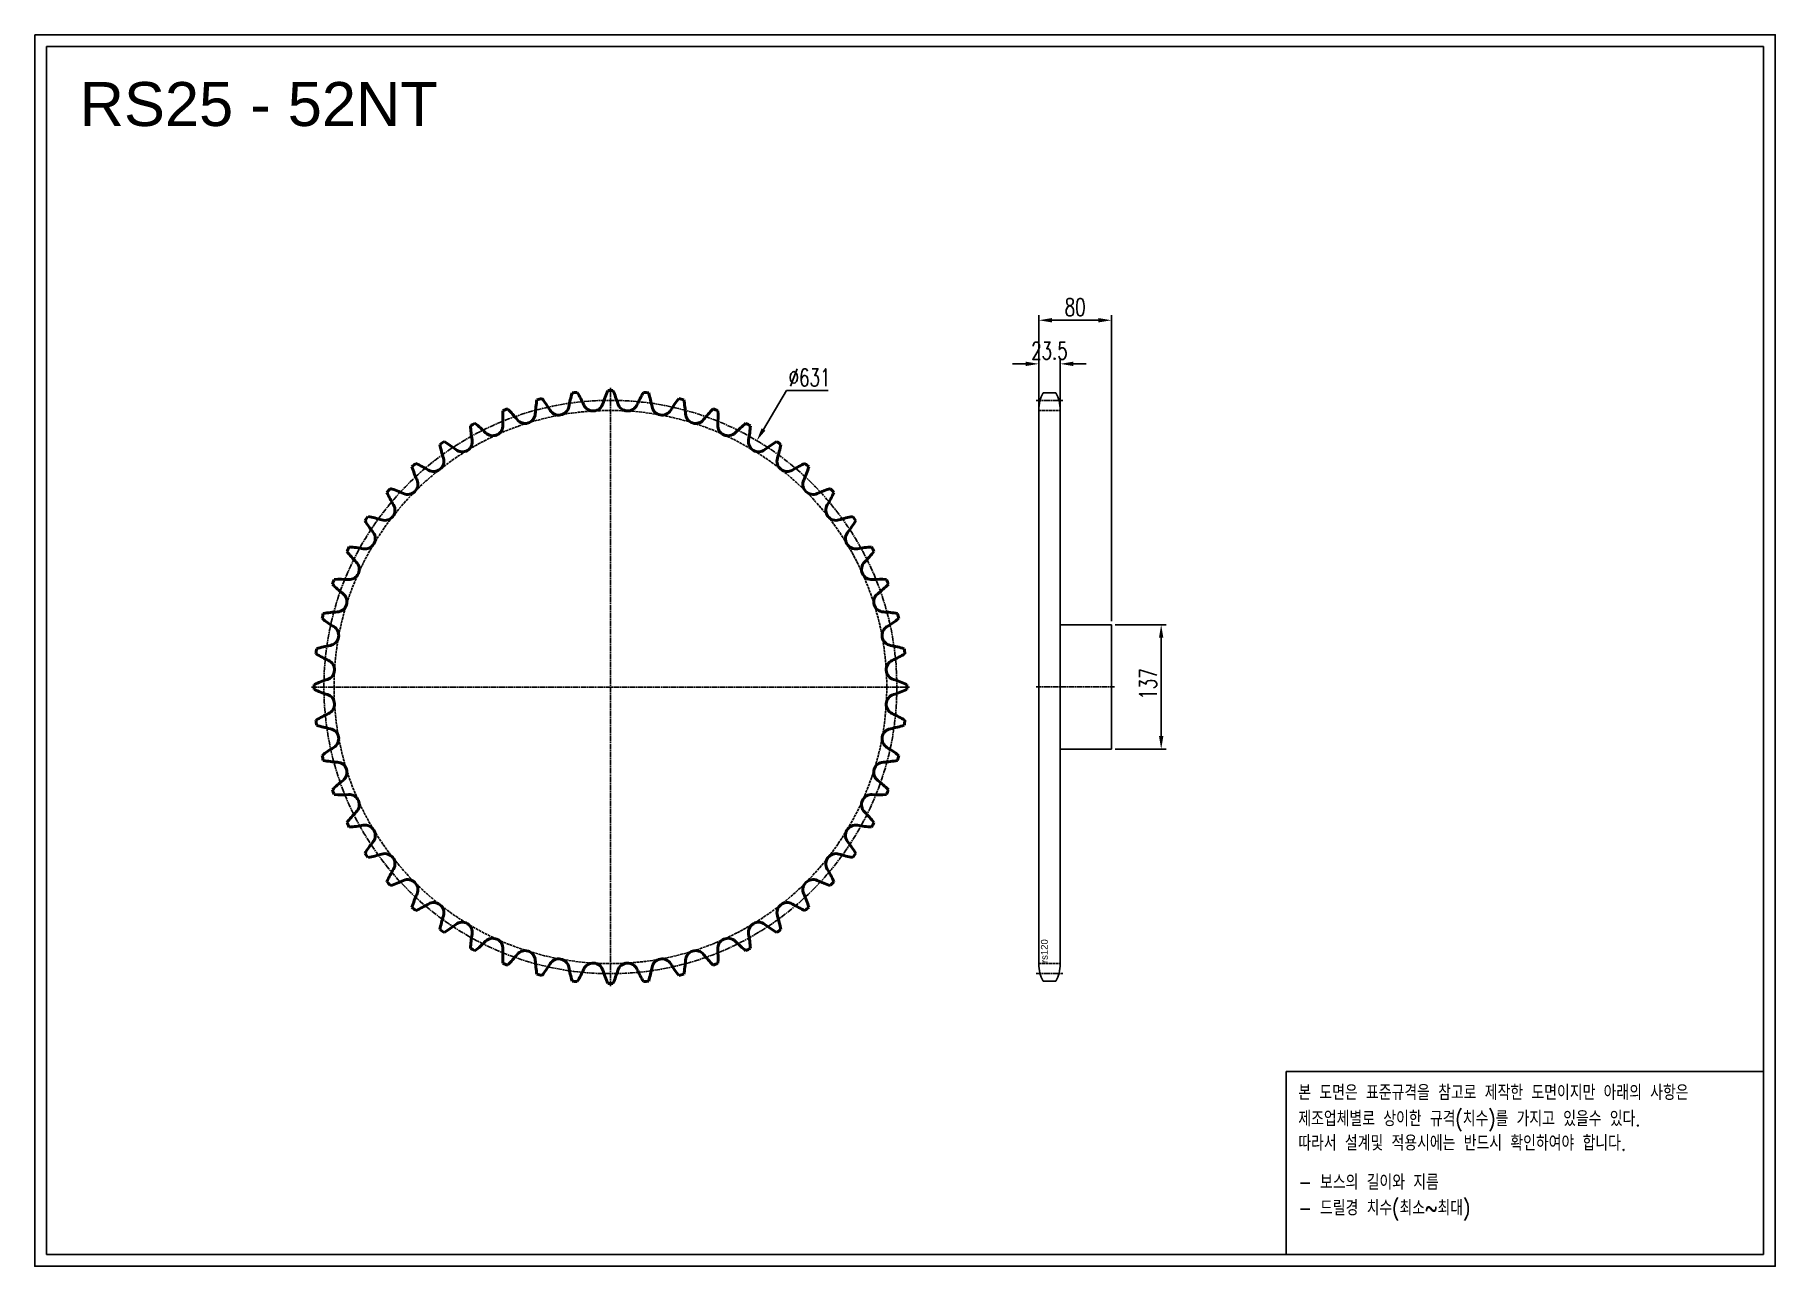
# Model space of a CAD drawing. Header units: millimetres. Extents: x -63890 to -61973, y 43553 to 44909.
import ezdxf

# ---------------------------------------------------------------- set-up
doc = ezdxf.new("R2010")
doc.units = ezdxf.units.MM
for name, pattern in [('AM_ISO02W050', [7.5, 6, -1.5]), ('AM_ISO02W050x2', [3.75, 3, -0.75]), ('AM_ISO08W050', [18, 12, -1.5, 3, -1.5]), ('AM_ISO08W050x2', [9, 6, -0.75, 1.5, -0.75])]:
    doc.linetypes.add(name, pattern=pattern)
for name, color, linetype, lineweight in [('AM_0N', 7, 'Continuous', 50), ('AM_3N', 6, 'AM_ISO02W050', 25), ('AM_7', 4, 'AM_ISO08W050', 25), ('AM_7N', 4, 'AM_ISO08W050', 25)]:
    doc.layers.add(name, color=color, linetype=linetype, lineweight=lineweight)
doc.layers.add('S-DIM', color=7, linetype='Continuous')
doc.styles.add('HAN', font='ROMANS.shx', dxfattribs={"width": 0.7, "bigfont": 'whgtxt.shx'})
doc.styles.add('HSG', font='SIMPLEX.shx', dxfattribs={"width": 0.7, "bigfont": 'HSG.shx'})
doc.styles.get("Standard").update_dxf_attribs({"font": 'arial.ttf'})
doc.dimstyles.new('APP32', dxfattribs={"dimscale": 8, "dimtxt": 2.4, "dimasz": 1.8, "dimexe": 0.7, "dimexo": 0.5, "dimgap": 0.6, "dimtad": 1, "dimtoh": 1, "dimdec": 1, "dimrnd": 0.01, "dimzin": 9, "dimdsep": 46, "dimtxsty": 'HSG', "dimcen": 0, "dimclrd": 1, "dimclre": 1, "dimclrt": 256, "dimazin": 2, "dimtp": 1, "dimtm": 1, "dimtfac": 0.5, "dimtdec": 1, "dimtofl": 0, "dimtmove": 0, "dimatfit": 3, "dimfxl": 0, "dimtvp": 1, "dimtolj": 2, "dimlwd": -1, "dimlwe": -1, "dimarcsym": 0})

# ---------------------------------------------------------------- blocks, each defined once
blk = doc.blocks.new('*D1')
at = {"layer": 'Defpoints', "color": 0, "transparency": 16777216}
for p in [(-62704.4, 44259.5), (-62704.4, 44122.5), (-62649.6, 44122.5)]:
    blk.add_point(p, dxfattribs=at)
at = {"layer": 'S-DIM', "color": 1, "transparency": 16777216}
for p, q in [((-62700.4, 44259.5), (-62644, 44259.5)), ((-62649.6, 44245.1), (-62649.6, 44136.9)), ((-62700.4, 44122.5), (-62644, 44122.5))]:
    blk.add_line(p, q, dxfattribs=at)
for points in [[(-62652, 44245.1), (-62647.2, 44245.1), (-62649.6, 44259.5)], [(-62652, 44136.9), (-62647.2, 44136.9), (-62649.6, 44122.5)]]:
    blk.add_solid(points, dxfattribs=at)
at = {"layer": 'S-DIM', "transparency": 16777216, "insert": (-62664, 44194.2), "char_height": 19.2, "attachment_point": 5, "rotation": 90, "style": 'HSG'}
blk.add_mtext('\\A2;137', dxfattribs=at)
blk = doc.blocks.new('*D2')
at = {"layer": 'Defpoints', "color": 0, "transparency": 16777216}
for p in [(-63095, 44462.1), (-63417.5, 43919.7)]:
    blk.add_point(p, dxfattribs=at)
at = {"layer": 'S-DIM', "color": 1, "linetype": 'ByBlock', "transparency": 16777216}
for p, q in [((-63062.2, 44517.2), (-63087.6, 44474.5)), ((-63016.4, 44517.2), (-63062.2, 44517.2))]:
    blk.add_line(p, q, dxfattribs=at)
at = {"layer": 'S-DIM', "color": 1, "transparency": 16777216}
blk.add_solid([(-63089.7, 44475.7), (-63085.5, 44473.2), (-63095, 44462.1)], dxfattribs=at)
at = {"layer": 'S-DIM', "transparency": 16777216, "insert": (-63036.9, 44531.6), "char_height": 19.2, "attachment_point": 5, "style": 'HSG'}
blk.add_mtext('\\A2;∅631', dxfattribs=at)
blk = doc.blocks.new('*D3')
at = {"layer": 'Defpoints', "color": 0, "transparency": 16777216}
for p in [(-62760.9, 44546.6), (-62784.4, 44495.8), (-62760.9, 44495.3)]:
    blk.add_point(p, dxfattribs=at)
at = {"layer": 'S-DIM', "color": 1, "linetype": 'ByBlock', "transparency": 16777216}
for p, q in [((-62798.8, 44546.6), (-62813.2, 44546.6)), ((-62784.4, 44499.8), (-62784.4, 44552.2)), ((-62760.9, 44499.3), (-62760.9, 44552.2)), ((-62746.5, 44546.6), (-62732.1, 44546.6))]:
    blk.add_line(p, q, dxfattribs=at)
at = {"layer": 'S-DIM', "color": 1, "transparency": 16777216}
for points in [[(-62798.8, 44549), (-62798.8, 44544.2), (-62784.4, 44546.6)], [(-62746.5, 44549), (-62746.5, 44544.2), (-62760.9, 44546.6)]]:
    blk.add_solid(points, dxfattribs=at)
at = {"layer": 'S-DIM', "transparency": 16777216, "insert": (-62772.7, 44561), "char_height": 19.2, "attachment_point": 5, "style": 'HSG'}
blk.add_mtext('\\A2;23.5', dxfattribs=at)
blk = doc.blocks.new('*D4')
at = {"layer": 'Defpoints', "color": 0, "transparency": 16777216}
for p in [(-62704.4, 44594.6), (-62784.4, 44495.8), (-62704.4, 44259.5)]:
    blk.add_point(p, dxfattribs=at)
at = {"layer": 'S-DIM', "color": 1, "linetype": 'ByBlock', "transparency": 16777216}
for p, q in [((-62784.4, 44499.8), (-62784.4, 44600.2)), ((-62770, 44594.6), (-62718.8, 44594.6)), ((-62704.4, 44263.5), (-62704.4, 44600.2))]:
    blk.add_line(p, q, dxfattribs=at)
at = {"layer": 'S-DIM', "color": 1, "transparency": 16777216}
for points in [[(-62770, 44597), (-62770, 44592.2), (-62784.4, 44594.6)], [(-62718.8, 44597), (-62718.8, 44592.2), (-62704.4, 44594.6)]]:
    blk.add_solid(points, dxfattribs=at)
at = {"layer": 'S-DIM', "transparency": 16777216, "insert": (-62744.4, 44609), "char_height": 19.2, "attachment_point": 5, "style": 'HSG'}
blk.add_mtext('\\A2;80', dxfattribs=at)
blk = doc.blocks.new('notice1')
at = {"color": 4}
blk.add_lwpolyline([(-22142.12, 1735.9), (-22053.8, 1735.9), (-22053.8, 1702.07), (-22142.12, 1702.07)], close=True, dxfattribs=at)
at = {"color": 4, "style": 'HAN', "width": 0.8}
for s, p in [('본 도면은 표준규격을 참고로 제작한 도면이지만 아래의 사항은', (-22139.9, 1730.62)), ('제조업체별로 상이한 규격(치수)를 가지고 있을수 있다.', (-22139.9, 1725.78)), ('따라서 설계및 적용시에는 반드시 확인하여야 합니다.', (-22139.9, 1721.28)), ('- 보스의 길이와 지름', (-22139.9, 1714.03)), ('- 드릴경 치수(최소~최대)', (-22139.9, 1709.27))]:
    blk.add_text(s, height=2.7949, dxfattribs=at).set_placement(p)

msp = doc.modelspace()

# ---------------------------------------------------------------- linework, layer by layer
for p, q in [((-62779.68, 44514.82), (-62765.65, 44514.82)), ((-62784.42, 44495.82), (-62784.42, 43885.97)), ((-62760.92, 44495.82), (-62760.92, 43885.97)), ((-62760.92, 44259.45), (-62704.42, 44259.45)), ((-62704.42, 44259.45), (-62704.42, 44122.45)), ((-62704.42, 44122.45), (-62760.92, 44122.45)), ((-62779.68, 43866.97), (-62765.65, 43866.97))]:
    msp.add_line(p, q)
for points in [[(-63890.16, 44908.75), (-61973.36, 44908.75), (-61973.36, 43553.43), (-63890.16, 43553.43)], [(-63877.25, 44895.84), (-61986.26, 44895.84), (-61986.26, 43566.34), (-63877.25, 43566.34)]]:
    msp.add_lwpolyline(points, close=True)
for centre, start, end in [((-62743.92, 44495.82), 152.02179, 180), ((-62801.42, 44495.82), 0, 27.97821), ((-62743.92, 43885.97), 180, 207.97821), ((-62801.42, 43885.97), 332.02179, 0)]:
    msp.add_arc(centre, 40.5, start, end)
at = {"layer": 'AM_0N'}
for centre, radius, start, end in [((-63256.24, 44190.9), 326.36, 103.34474, 104.34757), ((-63445.88, 44420.79), 144.05, 31.25, 37.48092), ((-63160.44, 44473.1), 144.05, 163.28831, 169.51923), ((-63256.24, 44190.9), 326.36, 96.42166, 97.42449), ((-63416.78, 44441.98), 144.05, 24.32692, 30.55784), ((-63127.12, 44459.5), 144.05, 156.36523, 162.59615), ((-63256.24, 44190.9), 326.36, 89.49859, 90.50141), ((-63385.35, 44459.5), 144.05, 17.40385, 23.63477), ((-63095.69, 44441.98), 144.05, 149.44216, 155.67308), ((-63256.24, 44190.9), 326.36, 82.57551, 83.57834), ((-63352.03, 44473.1), 144.05, 10.48077, 16.71169), ((-63066.6, 44420.79), 144.05, 142.51908, 148.75), ((-63256.24, 44190.9), 326.36, 75.65243, 76.65526), ((-63230.76, 44487.83), 144.05, 177.13446, 183.36538), ((-63256.24, 44190.9), 326.36, 110.26782, 111.27064), ((-63472.2, 44396.26), 144.05, 38.17308, 44.404), ((-63350.13, 44492.23), 11.23, 218.17308, 356.44231), ((-63195.16, 44482.59), 144.05, 170.21139, 176.44231), ((-63313.13, 44501.35), 11.23, 211.25, 349.51923), ((-63275.29, 44505.94), 11.23, 204.32692, 342.59615), ((-63237.18, 44505.94), 11.23, 197.40385, 335.67308), ((-63199.34, 44501.35), 11.23, 190.48077, 328.75), ((-63317.31, 44482.59), 144.05, 3.55769, 9.78861), ((-63162.34, 44492.23), 11.23, 183.55769, 321.82692), ((-63040.27, 44396.26), 144.05, 135.596, 141.82692), ((-63256.24, 44190.9), 326.36, 68.72936, 69.73218), ((-63281.71, 44487.83), 144.05, 356.63462, 2.86554), ((-63256.24, 44190.9), 326.36, 117.19089, 118.19372), ((-63266.74, 44488.73), 144.05, 184.05754, 190.28846), ((-63495.38, 44368.73), 144.05, 45.09615, 51.32707), ((-63385.77, 44478.71), 11.23, 225.09615, 3.36538), ((-63126.7, 44478.71), 11.23, 176.63462, 314.90385), ((-63017.09, 44368.73), 144.05, 128.67293, 134.90385), ((-63256.24, 44190.9), 326.36, 61.80628, 62.80911), ((-63245.73, 44488.73), 144.05, 349.71154, 355.94246), ((-63256.24, 44190.9), 326.36, 124.11397, 125.1168), ((-63302.56, 44485.29), 144.05, 190.98062, 197.21154), ((-63515.07, 44338.61), 144.05, 52.01923, 58.25015), ((-63419.52, 44461), 11.23, 232.01923, 10.28846), ((-63092.95, 44461), 11.23, 169.71154, 307.98077), ((-62997.4, 44338.61), 144.05, 121.74985, 127.98077), ((-63256.24, 44190.9), 326.36, 54.8832, 55.88603), ((-63209.91, 44485.29), 144.05, 342.78846, 349.01938), ((-63256.24, 44190.9), 326.36, 131.03705, 132.03988), ((-63337.71, 44477.56), 144.05, 197.9037, 204.13462), ((-63530.99, 44306.33), 144.05, 58.94231, 65.17323), ((-63450.89, 44439.35), 11.23, 238.94231, 17.21154), ((-63061.59, 44439.35), 11.23, 162.78846, 301.05769), ((-62981.48, 44306.33), 144.05, 114.82677, 121.05769), ((-63174.76, 44477.56), 144.05, 335.86538, 342.0963), ((-63256.24, 44190.9), 326.36, 47.96012, 48.96295), ((-63479.41, 44414.07), 11.23, 245.86538, 24.13462), ((-63033.06, 44414.07), 11.23, 155.86538, 294.13462), ((-63256.24, 44190.9), 326.36, 137.96012, 138.96295), ((-63371.67, 44465.65), 144.05, 204.82677, 211.05769), ((-63542.9, 44272.37), 144.05, 65.86538, 72.0963), ((-62969.57, 44272.37), 144.05, 107.9037, 114.13462), ((-63140.8, 44465.65), 144.05, 328.94231, 335.17323), ((-63256.24, 44190.9), 326.36, 41.03705, 42.03988), ((-63256.24, 44190.9), 326.36, 144.8832, 145.88603), ((-63550.63, 44237.22), 144.05, 72.78846, 79.01938), ((-63504.69, 44385.55), 11.23, 252.78846, 31.05769), ((-63007.78, 44385.55), 11.23, 148.94231, 287.21154), ((-62961.84, 44237.22), 144.05, 100.98062, 107.21154), ((-63256.24, 44190.9), 326.36, 34.11397, 35.1168), ((-63526.34, 44354.18), 11.23, 259.71154, 37.98077), ((-63403.95, 44449.74), 144.05, 211.74985, 217.98077), ((-62986.13, 44354.18), 11.23, 142.01923, 280.28846), ((-63108.52, 44449.74), 144.05, 322.01923, 328.25015), ((-63256.24, 44190.9), 326.36, 151.80628, 152.80911), ((-63434.07, 44430.04), 144.05, 218.67293, 224.90385), ((-63554.07, 44201.4), 144.05, 79.71154, 85.94246), ((-62958.4, 44201.4), 144.05, 94.05754, 100.28846), ((-63078.4, 44430.04), 144.05, 315.09615, 321.32707), ((-63256.24, 44190.9), 326.36, 27.19089, 28.19372), ((-63544.05, 44320.43), 11.23, 266.63462, 44.90385), ((-62968.42, 44320.43), 11.23, 135.09615, 273.36538), ((-63256.24, 44190.9), 326.36, 158.72936, 159.73218), ((-63461.6, 44406.86), 144.05, 225.596, 231.82692), ((-63553.17, 44165.42), 144.05, 86.63462, 92.86554), ((-62959.31, 44165.42), 144.05, 87.13446, 93.36538), ((-63050.87, 44406.86), 144.05, 308.17308, 314.404), ((-63256.24, 44190.9), 326.36, 20.26782, 21.27064), ((-63557.57, 44284.79), 11.23, 273.55769, 51.82692), ((-62954.91, 44284.79), 11.23, 128.17308, 266.44231), ((-63256.24, 44190.9), 326.36, 165.65243, 166.65526), ((-63486.13, 44380.54), 144.05, 232.51908, 238.75), ((-63547.93, 44129.82), 144.05, 93.55769, 99.78861), ((-62964.54, 44129.82), 144.05, 80.21139, 86.44231), ((-63026.34, 44380.54), 144.05, 301.25, 307.48092), ((-63256.24, 44190.9), 326.36, 13.34474, 14.34757), ((-63566.69, 44247.79), 11.23, 280.48077, 58.75), ((-62945.78, 44247.79), 11.23, 121.25, 259.51923), ((-63256.24, 44190.9), 326.36, 172.57551, 173.57834), ((-63507.32, 44351.44), 144.05, 239.44216, 245.67308), ((-63538.44, 44095.1), 144.05, 100.48077, 106.71169), ((-62974.03, 44095.1), 144.05, 73.28831, 79.51923), ((-63005.16, 44351.44), 144.05, 294.32692, 300.55784), ((-63256.24, 44190.9), 326.36, 6.42166, 7.42449), ((-63571.28, 44209.95), 11.23, 287.40385, 65.67308), ((-62941.19, 44209.95), 11.23, 114.32692, 252.59615), ((-63256.24, 44190.9), 326.36, 179.49859, 180.50141), ((-63524.84, 44061.78), 144.05, 107.40385, 113.63477), ((-63524.84, 44320.01), 144.05, 246.36523, 252.59615), ((-63571.28, 44171.84), 11.23, 294.32692, 72.59615), ((-62941.19, 44171.84), 11.23, 107.40385, 245.67308), ((-62987.63, 44061.78), 144.05, 66.36523, 72.59615), ((-62987.63, 44320.01), 144.05, 287.40385, 293.63477), ((-63256.24, 44190.9), 326.36, 359.49859, 0.50141), ((-63507.32, 44030.35), 144.05, 114.32692, 120.55784), ((-63256.24, 44190.9), 326.36, 186.42166, 187.42449), ((-63538.44, 44286.69), 144.05, 253.28831, 259.51923), ((-63566.69, 44134), 11.23, 301.25, 79.51923), ((-62945.78, 44134), 11.23, 100.48077, 238.75), ((-62974.03, 44286.69), 144.05, 280.48077, 286.71169), ((-63005.16, 44030.35), 144.05, 59.44216, 65.67308), ((-63256.24, 44190.9), 326.36, 352.57551, 353.57834), ((-63486.13, 44001.26), 144.05, 121.25, 127.48092), ((-63256.24, 44190.9), 326.36, 193.34474, 194.34757), ((-63547.93, 44251.98), 144.05, 260.21139, 266.44231), ((-63557.57, 44097), 11.23, 308.17308, 86.44231), ((-62954.91, 44097), 11.23, 93.55769, 231.82692), ((-62964.54, 44251.98), 144.05, 273.55769, 279.78861), ((-63026.34, 44001.26), 144.05, 52.51908, 58.75), ((-63256.24, 44190.9), 326.36, 345.65243, 346.65526), ((-63461.6, 43974.93), 144.05, 128.17308, 134.404), ((-63050.87, 43974.93), 144.05, 45.596, 51.82692), ((-63256.24, 44190.9), 326.36, 200.26782, 201.27064), ((-63553.17, 44216.37), 144.05, 267.13446, 273.36538), ((-63544.05, 44061.36), 11.23, 315.09615, 93.36538), ((-62968.42, 44061.36), 11.23, 86.63462, 224.90385), ((-62959.31, 44216.37), 144.05, 266.63462, 272.86554), ((-63256.24, 44190.9), 326.36, 338.72936, 339.73218), ((-63434.07, 43951.75), 144.05, 135.09615, 141.32707), ((-63078.4, 43951.75), 144.05, 38.67293, 44.90385), ((-63256.24, 44190.9), 326.36, 207.19089, 208.19372), ((-63554.07, 44180.39), 144.05, 274.05754, 280.28846), ((-63526.34, 44027.61), 11.23, 322.01923, 100.28846), ((-62986.13, 44027.61), 11.23, 79.71154, 217.98077), ((-62958.4, 44180.39), 144.05, 259.71154, 265.94246), ((-63256.24, 44190.9), 326.36, 331.80628, 332.80911), ((-63403.95, 43932.06), 144.05, 142.01923, 148.25015), ((-63108.52, 43932.06), 144.05, 31.74985, 37.98077), ((-63256.24, 44190.9), 326.36, 214.11397, 215.1168), ((-63550.63, 44144.57), 144.05, 280.98062, 287.21154), ((-63504.69, 43996.25), 11.23, 328.94231, 107.21154), ((-63007.78, 43996.25), 11.23, 72.78846, 211.05769), ((-62961.84, 44144.57), 144.05, 252.78846, 259.01938), ((-63256.24, 44190.9), 326.36, 324.8832, 325.88603), ((-63371.67, 43916.14), 144.05, 148.94231, 155.17323), ((-63256.24, 44190.9), 326.36, 221.03705, 222.03988), ((-63542.9, 44109.42), 144.05, 287.9037, 294.13462), ((-63479.41, 43967.72), 11.23, 335.86538, 114.13462), ((-63033.06, 43967.72), 11.23, 65.86538, 204.13462), ((-62969.57, 44109.42), 144.05, 245.86538, 252.0963), ((-63140.8, 43916.14), 144.05, 24.82677, 31.05769), ((-63256.24, 44190.9), 326.36, 317.96012, 318.96295), ((-63337.71, 43904.23), 144.05, 155.86538, 162.0963), ((-63450.89, 43942.44), 11.23, 342.78846, 121.05769), ((-63061.59, 43942.44), 11.23, 58.94231, 197.21154), ((-63174.76, 43904.23), 144.05, 17.9037, 24.13462), ((-63256.24, 44190.9), 326.36, 227.96012, 228.96295), ((-63530.99, 44075.46), 144.05, 294.82677, 301.05769), ((-63302.56, 43896.5), 144.05, 162.78846, 169.01938), ((-63209.91, 43896.5), 144.05, 10.98062, 17.21154), ((-62981.48, 44075.46), 144.05, 238.94231, 245.17323), ((-63256.24, 44190.9), 326.36, 311.03705, 312.03988), ((-63256.24, 44190.9), 326.36, 234.8832, 235.88603), ((-63515.07, 44043.19), 144.05, 301.74985, 307.98077), ((-63419.52, 43920.79), 11.23, 349.71154, 127.98077), ((-63266.74, 43893.06), 144.05, 169.71154, 175.94246), ((-63385.77, 43903.08), 11.23, 356.63462, 134.90385), ((-63126.7, 43903.08), 11.23, 45.09615, 183.36538), ((-63092.95, 43920.79), 11.23, 52.01923, 190.28846), ((-63245.73, 43893.06), 144.05, 4.05754, 10.28846), ((-62997.4, 44043.19), 144.05, 232.01923, 238.25015), ((-63256.24, 44190.9), 326.36, 304.11397, 305.1168), ((-63256.24, 44190.9), 326.36, 241.80628, 242.80911), ((-63495.38, 44013.06), 144.05, 308.67293, 314.90385), ((-63230.76, 43893.97), 144.05, 176.63462, 182.86554), ((-63472.2, 43985.53), 144.05, 315.596, 321.82692), ((-63350.13, 43889.57), 11.23, 3.55769, 141.82692), ((-63162.34, 43889.57), 11.23, 38.17308, 176.44231), ((-63040.27, 43985.53), 144.05, 218.17308, 224.404), ((-63281.71, 43893.97), 144.05, 357.13446, 3.36538), ((-63017.09, 44013.06), 144.05, 225.09615, 231.32707), ((-63256.24, 44190.9), 326.36, 297.19089, 298.19372), ((-63256.24, 44190.9), 326.36, 248.72936, 249.73218), ((-63195.16, 43899.2), 144.05, 183.55769, 189.78861), ((-63445.88, 43961), 144.05, 322.51908, 328.75), ((-63313.13, 43880.45), 11.23, 10.48077, 148.75), ((-63160.44, 43908.69), 144.05, 190.48077, 196.71169), ((-63416.78, 43939.82), 144.05, 329.44216, 335.67308), ((-63275.29, 43875.85), 11.23, 17.40385, 155.67308), ((-63127.12, 43922.3), 144.05, 197.40385, 203.63477), ((-63385.35, 43922.3), 144.05, 336.36523, 342.59615), ((-63237.18, 43875.85), 11.23, 24.32692, 162.59615), ((-63095.69, 43939.82), 144.05, 204.32692, 210.55784), ((-63352.03, 43908.69), 144.05, 343.28831, 349.51923), ((-63199.34, 43880.45), 11.23, 31.25, 169.51923), ((-63066.6, 43961), 144.05, 211.25, 217.48092), ((-63317.31, 43899.2), 144.05, 350.21139, 356.44231), ((-63256.24, 44190.9), 326.36, 290.26782, 291.27064), ((-63256.24, 44190.9), 326.36, 255.65243, 256.65526), ((-63256.24, 44190.9), 326.36, 262.57551, 263.57834), ((-63256.24, 44190.9), 326.36, 269.49859, 270.50141), ((-63256.24, 44190.9), 326.36, 276.42166, 277.42449), ((-63256.24, 44190.9), 326.36, 283.34474, 284.34757)]:
    msp.add_arc(centre, radius, start, end, dxfattribs=at)
at = {"layer": 'AM_3N', "linetype": 'AM_ISO02W050x2'}
for p, q in [((-62784.42, 44495.29), (-62760.92, 44495.29)), ((-62784.42, 43886.5), (-62760.92, 43886.5))]:
    msp.add_line(p, q, dxfattribs=at)
msp.add_circle((-63256.24, 44190.9), 304.39, dxfattribs=at)
at = {"layer": 'AM_7', "linetype": 'AM_ISO08W050x2'}
for p, q in [((-62787.42, 44506.41), (-62757.92, 44506.41)), ((-62787.42, 44190.95), (-62700.99, 44190.95)), ((-62787.42, 43875.39), (-62757.92, 43875.39))]:
    msp.add_line(p, q, dxfattribs=at)
msp.add_circle((-63256.24, 44190.9), 315.51, dxfattribs=at)
at = {"layer": 'AM_7N', "linetype": 'AM_ISO08W050x2'}
for p, q in [((-63256.24, 43861.53), (-63256.24, 44520.26)), ((-63585.6, 44190.9), (-62926.87, 44190.9))]:
    msp.add_line(p, q, dxfattribs=at)

# ---------------------------------------------------------------- block references
at = {"xscale": 5.950011032469502, "yscale": 5.950011032469502, "zscale": 5.950011032469502}
msp.add_blockref('notice1', (69234.07, 33439.02), dxfattribs=at)

# ---------------------------------------------------------------- texts
msp.add_text('RS25 - 52NT', height=48.4042).set_placement((-63840.8, 44808.38))
msp.add_text('rs120', height=7.5, rotation=90).set_placement((-62774.57, 43887.08))

# ---------------------------------------------------------------- dimensions: what is measured, and where the dimension line sits
at = {"layer": 'S-DIM'}
dim = msp.add_linear_dim(base=(-62704.42, 44594.61), p1=(-62784.42, 44495.82), p2=(-62704.42, 44259.45), dimstyle='APP32', override={"dimarcsym": 1}, dxfattribs=at)
dim.commit()
dim.dimension.update_dxf_attribs({"geometry": '*D4', "text_midpoint": (-62744.42, 44609.01)})
dim = msp.add_linear_dim(base=(-62760.92, 44546.61), p1=(-62784.42, 44495.82), p2=(-62760.92, 44495.29), dimstyle='APP32', override={"dimarcsym": 1}, dxfattribs=at)
dim.commit()
dim.dimension.update_dxf_attribs({"geometry": '*D3', "text_midpoint": (-62772.67, 44546.61), "dimtype": 128})
dim = msp.add_diameter_dim_2p(p1=(-63417.51, 43919.72), p2=(-63094.96, 44462.07), dimstyle='APP32', override={"dimarcsym": 1}, dxfattribs=at)
dim.commit()
dim.dimension.update_dxf_attribs({"geometry": '*D2', "text_midpoint": (-63036.91, 44517.18), "dimtype": 131})
dim = msp.add_linear_dim(base=(-62649.57, 44122.45), p1=(-62704.42, 44259.45), p2=(-62704.42, 44122.45), angle=90, dimstyle='APP32', dxfattribs=at)
dim.commit()
dim.dimension.update_dxf_attribs({"geometry": '*D1', "text_midpoint": (-62649.57, 44194.17), "dimtype": 128})

doc.saveas('drawing.dxf')
